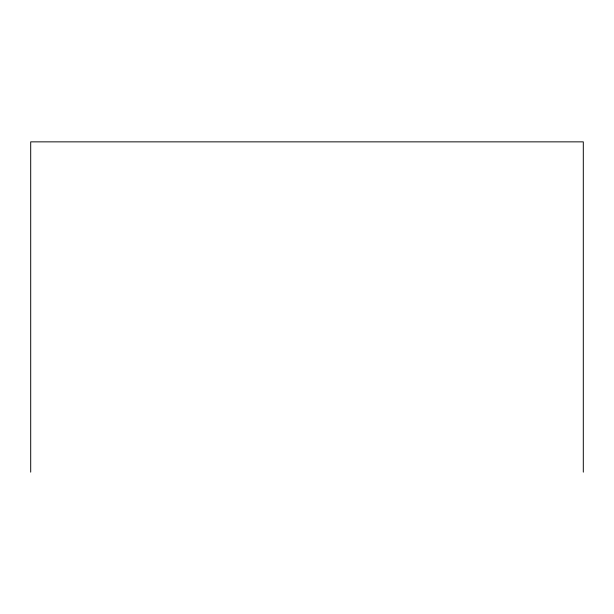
<?xml version="1.0" encoding="UTF-8"?>
<svg xmlns="http://www.w3.org/2000/svg" width="614" height="614" viewBox="0 0 614 614"><rect width="100%" height="100%" fill="white"/><g stroke="black" fill="none" stroke-linecap="round" stroke-linejoin="round"><path stroke-width="0.92" d="M583.3 472.143L583.3 141.857L30.7 141.857L30.7 472.143"/></g></svg>
